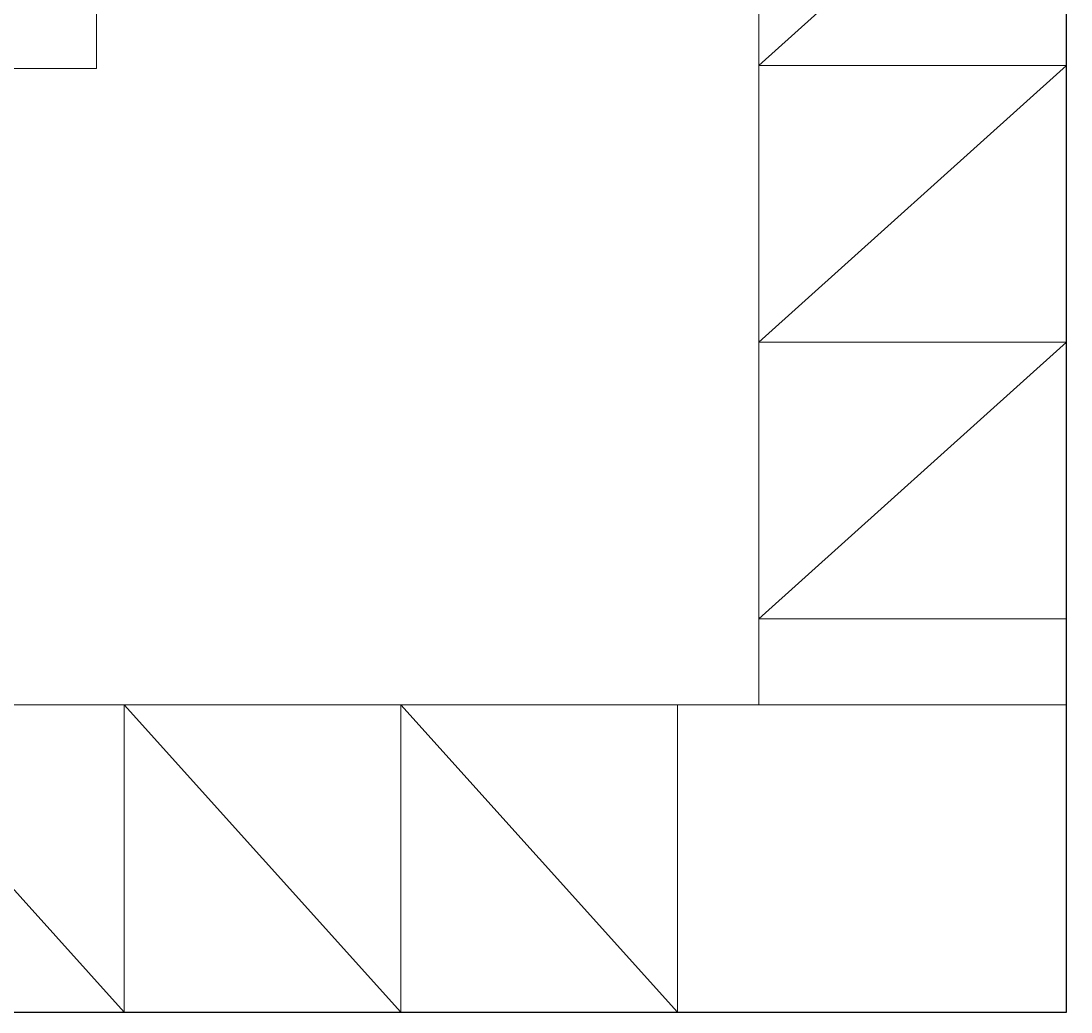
# Model space of a CAD drawing. Header units: millimetres. Extents: x -343543 to 400519, y -115663 to 104219.
# Drawn here: x -327679 to -325971, y 6110 to 7722 of the extents above; entities that cross this region are included whole.
import ezdxf

# ---------------------------------------------------------------- set-up
doc = ezdxf.new("R2010")
doc.units = ezdxf.units.MM
doc.layers.get('0').update_dxf_attribs({"color": 231, "lineweight": 0})
doc.layers.add('A-PATT', color=252, linetype='Continuous', lineweight=9)
doc.layers.add('A-SYMBOLS', color=10, linetype='Continuous', lineweight=13)
doc.layers.add('XREF MAT BANG TUONG XAY$0$A-FNSH', color=8, linetype='Continuous')

# ---------------------------------------------------------------- blocks, each defined once
blk = doc.blocks.new('XREF MAT BANG NOI THAT$0$01.Xref _MB T1$0$BLK')
at = {"color": 8}
blk.add_lwpolyline([(324597.2, 139513.6), (325047.2, 139513.6), (325047.2, 139013.6), (324597.2, 139013.6)], close=True, dxfattribs=at)
blk.add_lwpolyline([(324597.2, 139513.6), (325047.2, 139013.6)], dxfattribs=at)
blk = doc.blocks.new('XREF MAT BANG NOI THAT')
at = {"color": 8, "elevation": 0}
for points in [[(10207.5, 7645), (11007.5, 7645), (11007.5, 8850), (10207.5, 8850)], [(11952.5, 6610), (12585, 6610), (12585, 6110), (11952.5, 6110)]]:
    blk.add_lwpolyline(points, close=True, dxfattribs=at)
at = {"color": 8}
blk.add_lwpolyline([(12085, 6750), (12585, 6750), (12585, 6610), (12085, 6610)], close=True, dxfattribs=at)
at = {"color": 8, "rotation": 270}
for p in [(-126928.6, 332697.2), (-126928.6, 332247.2), (-126928.6, 331797.2)]:
    blk.add_blockref('XREF MAT BANG NOI THAT$0$01.Xref _MB T1$0$BLK', p, dxfattribs=at)
at = {"color": 8}
for p in [(-313994.7, -132903.6), (-313544.7, -132903.6), (-313094.7, -132903.6)]:
    blk.add_blockref('XREF MAT BANG NOI THAT$0$01.Xref _MB T1$0$BLK', p, dxfattribs=at)
blk = doc.blocks.new('01.Xref _MB T1')
at = {"layer": 'XREF MAT BANG TUONG XAY$0$A-FNSH', "color": 8}
blk.add_lwpolyline([(8505, 10214.99999), (8809.99075, 10214.99999), (8809.99075, 9720.39991), (10010.00008, 9720.39978), (10010.00011, 9590), (8620.00011, 9590), (8620.00011, 6314.99999), (8959.99001, 6314.99999), (8959.99978, 6110.00054), (9979.992, 6110.00054), (9980.00177, 6224.99989), (10309.99073, 6224.99989), (10309.99073, 6110.00054), (12585.00011, 6110), (12585.00011, 9590), (11385.00008, 9590), (11385.00008, 9720.00002), (12585.00011, 9719.99859), (12585.00011, 10215), (12710.00011, 10215), (12710.00011, 6110.00056), (13999.99083, 6110.00206)], dxfattribs=at)
at = {"layer": 'A-PATT', "color": 8}
blk.add_blockref('XREF MAT BANG NOI THAT', (0, 0), dxfattribs=at)

msp = doc.modelspace()

# ---------------------------------------------------------------- block references
at = {"layer": 'A-SYMBOLS'}
msp.add_blockref('01.Xref _MB T1', (-338563.5, 0), dxfattribs=at)

doc.saveas('drawing.dxf')
